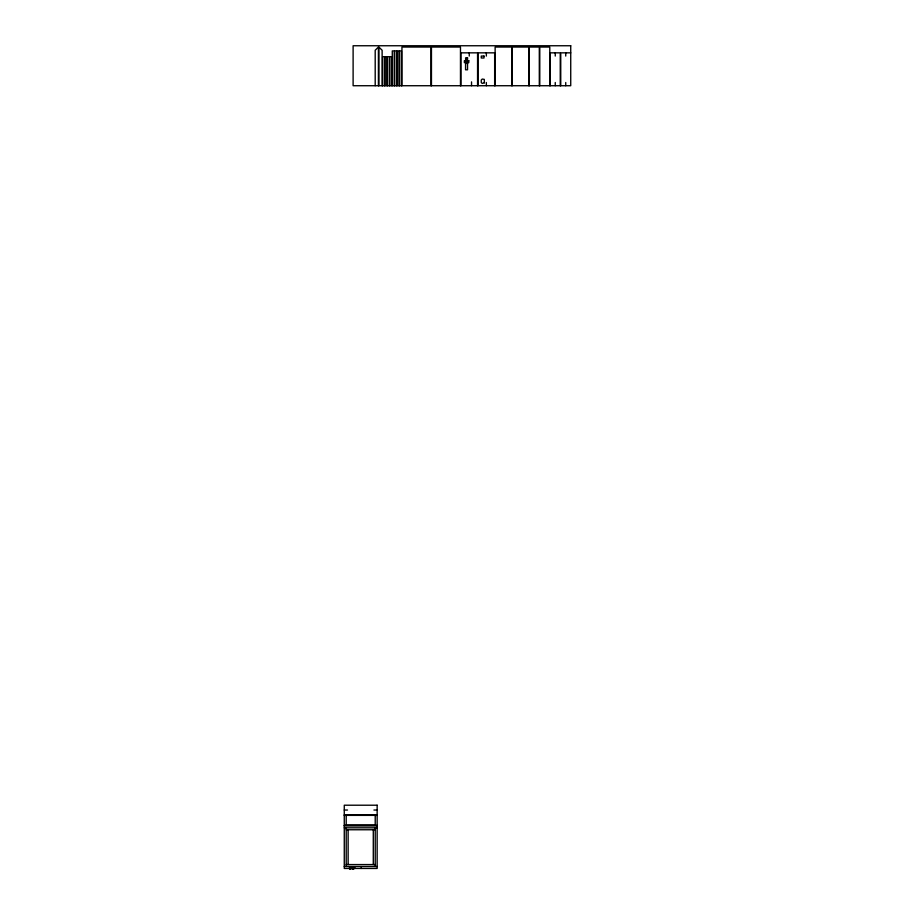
<?xml version="1.0" encoding="UTF-8"?>
<svg xmlns="http://www.w3.org/2000/svg" width="915" height="915" viewBox="0 0 915 915"><rect width="100%" height="100%" fill="white"/><g stroke="black" fill="none" stroke-linecap="round" stroke-linejoin="round"><path stroke-width="1.37" d="M382.607 85.724L382.607 56.707L384.54 56.707L384.54 85.724M478.042 85.724L478.042 52.841L494.649 52.841L494.649 85.724M570.731 52.841L560.746 52.841L560.746 85.724M344.269 810.038L347.494 810.038M373.926 810.038L377.152 810.038M344.269 814.865L377.152 814.865M344.269 815.368L377.152 815.368M346.202 825.078L375.219 825.078M344.269 825.387L377.152 825.387M344.269 825.89L377.152 825.89M344.269 827.823L377.152 827.823M346.202 829.756L375.219 829.756M346.202 864.572L375.219 864.572M344.269 866.505L377.152 866.505M349.278 867.958L351.211 867.958M352.138 867.958L354.071 867.958M349.622 869.25L350.868 869.25M352.481 869.25L353.728 869.25M565.733 52.841L565.733 56.067M565.733 82.51L565.733 85.724M560.255 85.724L560.255 52.841L550.258 52.841L550.258 85.724M555.256 52.841L555.256 56.067M555.256 82.51L555.256 85.724M549.778 85.724L549.778 47.042L539.781 47.042L539.781 85.724M539.301 85.724L539.301 47.042L529.305 47.042L529.305 85.724M528.824 85.724L528.824 47.042L512.217 47.042L512.217 85.724M511.737 85.724L511.737 47.042L495.129 47.042L495.129 85.724M486.345 52.841L486.345 56.067M486.345 82.51L486.345 85.724M477.561 85.724L477.561 52.841L460.954 52.841L460.954 85.724M471.545 81.881L471.545 85.724M469.258 52.841L469.258 56.067M460.474 85.724L460.474 47.042L431.457 47.042L431.457 85.724M430.965 85.724L430.965 47.042L401.948 47.042L401.948 85.724M401.468 85.724L401.468 50.908L399.535 50.908L399.535 85.724M399.054 85.724L399.054 50.908L397.11 50.908L397.11 85.724M396.63 85.724L396.63 50.908L394.697 50.908L394.697 85.724M394.216 85.724L394.216 50.908L392.283 50.908L392.283 85.724M391.792 85.724L391.792 56.707L389.859 56.707L389.859 85.724M389.378 85.724L389.378 56.707L387.445 56.707L387.445 85.724M386.954 85.724L386.954 56.707L385.021 56.707L385.021 85.724M382.127 85.724L382.127 50.268L378.901 47.042L378.901 85.724M378.41 85.724L378.41 47.042L375.196 50.268L375.196 85.724M375.219 825.387L375.219 815.059L346.202 815.059L346.202 825.387M375.219 827.823L375.219 866.505M373.286 829.756L373.286 864.572M361.265 867.317L361.265 868.449M354.791 867.317L354.791 868.449M348.135 829.756L348.135 864.572M346.202 827.823L346.202 866.505M484.378 82.785L482.228 83.448L481.267 82.487L481.267 80.005L482.228 79.045L484.287 79.388L484.378 82.785M464.717 61.511C465.506 63.97 466.627 59.772 464.717 61.511M465.952 58.652C466.741 61.122 467.862 56.913 465.952 58.652M467.188 61.511C467.977 63.97 469.098 59.772 467.188 61.511M570.731 45.75L353.11 45.75L353.11 85.724L570.731 85.724L570.731 45.75M484.001 56.067L481.267 56.067L481.267 58L484.001 58L484.001 56.067M467.542 57.851L465.609 57.851L465.609 59.784L467.542 59.784L467.542 57.851M466.307 60.71L464.374 60.71L464.374 62.643L466.307 62.643L466.307 60.71M468.777 60.71L466.833 60.71L466.833 62.643L468.777 62.643L468.777 60.71M467.542 63.398L465.552 63.398L465.552 69.803L467.542 69.803L467.542 63.398M377.152 805.211L344.269 805.211L344.269 868.449L377.152 868.449L377.152 805.211"/></g></svg>
